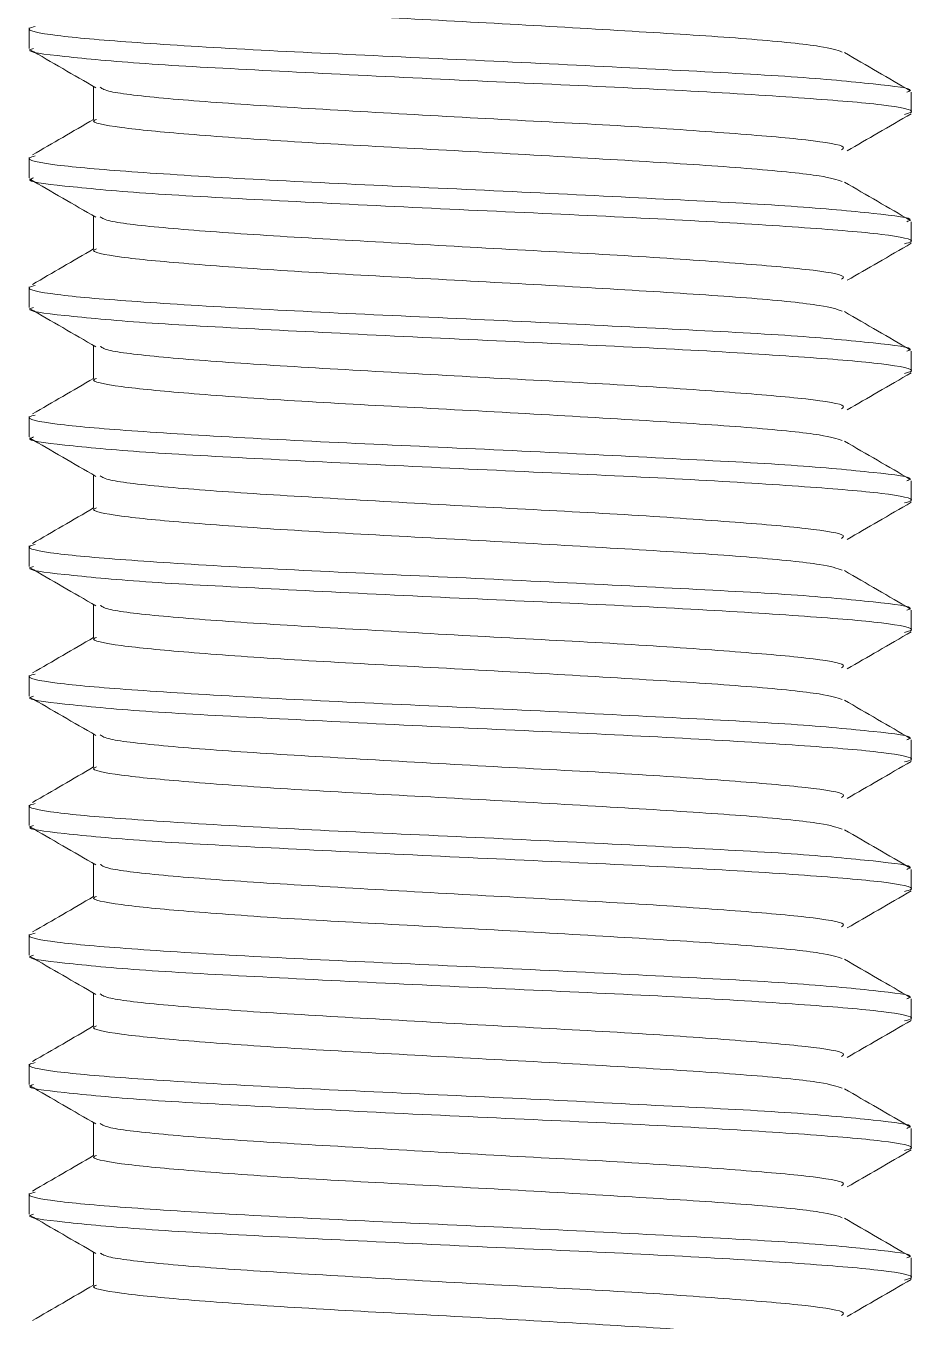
# Model space of a CAD drawing. Extents: x -976302 to -776254, y 5665 to 231437.
# Drawn here: x -803471.1 to -803410.3, y 87462.8 to 87551.6 of the extents above; entities that cross this region are included whole.
import ezdxf

# ---------------------------------------------------------------- set-up
doc = ezdxf.new("R2010")
doc.units = 0
doc.header["$LTSCALE"] = 1000
doc.header["$MEASUREMENT"] = 0
doc.layers.add('暖通', color=7, linetype='Continuous')

# ---------------------------------------------------------------- blocks, each defined once
blk = doc.blocks.new('*U17')
at = {"color": 7, "linetype": 'Continuous', "lineweight": 15}
for p, q in [((-22012.724, -7563.848), (-22012.724, -7563.024)), ((-22048.022, -7565.6), (-22048.022, -7566.422)), ((-22015.305, -7566.686), (-22015.305, -7565.373)), ((-22012.724, -7569.033), (-22012.724, -7568.21)), ((-22048.022, -7570.786), (-22048.022, -7571.608)), ((-22015.305, -7571.872), (-22015.305, -7570.559)), ((-22012.724, -7574.219), (-22012.724, -7573.396)), ((-22048.022, -7575.972), (-22048.022, -7576.794)), ((-22015.305, -7577.058), (-22015.305, -7575.745)), ((-22012.724, -7579.405), (-22012.724, -7578.582)), ((-22048.022, -7581.158), (-22048.022, -7581.98)), ((-22015.305, -7582.244), (-22015.305, -7580.931)), ((-22012.724, -7584.591), (-22012.724, -7583.768)), ((-22048.022, -7586.344), (-22048.022, -7587.166)), ((-22015.305, -7587.43), (-22015.305, -7586.117)), ((-22012.724, -7589.777), (-22012.724, -7588.954)), ((-22048.022, -7591.53), (-22048.022, -7592.352)), ((-22015.305, -7592.616), (-22015.305, -7591.303)), ((-22012.724, -7594.963), (-22012.724, -7594.14)), ((-22048.022, -7596.716), (-22048.022, -7597.538)), ((-22015.305, -7597.802), (-22015.305, -7596.489)), ((-22012.724, -7600.149), (-22012.724, -7599.326)), ((-22048.022, -7601.902), (-22048.022, -7602.724)), ((-22015.305, -7602.988), (-22015.305, -7601.675)), ((-22012.724, -7605.335), (-22012.724, -7604.512)), ((-22048.022, -7607.087), (-22048.022, -7607.91)), ((-22015.305, -7608.174), (-22015.305, -7606.861)), ((-22012.724, -7610.521), (-22012.724, -7609.698)), ((-22048.022, -7612.273), (-22048.022, -7613.096)), ((-22015.305, -7613.36), (-22015.305, -7612.046))]:
    blk.add_line(p, q, dxfattribs=at)
for points, knots in [([(-22015.417, -7561.501), (-22015.382, -7561.514), (-22015.116, -7561.615), (-22016.254, -7561.838), (-22018.879, -7562.088), (-22022.937, -7562.386), (-22027.8, -7562.649), (-22032.966, -7562.927), (-22037.849, -7563.215), (-22041.835, -7563.474), (-22044.573, -7563.756), (-22045.045, -7563.917), (-22045.262, -7563.99)], [0, 0, 0, 0, 0.016846, 0.1280213, 0.2392296, 0.3502223, 0.4613488, 0.5725715, 0.6837103, 0.7948399, 0.9062754, 1, 1, 1, 1]), ([(-22047.842, -7565.6), (-22047.901, -7565.577), (-22048.207, -7565.457), (-22046.695, -7565.278), (-22043.493, -7564.969), (-22038.61, -7564.72), (-22032.86, -7564.423), (-22026.816, -7564.153), (-22021.191, -7563.884), (-22016.549, -7563.59), (-22013.611, -7563.34), (-22012.458, -7563.102), (-22012.88, -7562.991), (-22012.971, -7562.967)], [0, 0, 0, 0, 0.025159, 0.130433, 0.235235, 0.340569, 0.445675, 0.550666, 0.65549, 0.76083, 0.865921, 0.97091, 1, 1, 1, 1]), ([(-22012.904, -7563.848), (-22012.849, -7563.867), (-22012.517, -7563.983), (-22013.967, -7564.159), (-22017.109, -7564.465), (-22021.935, -7564.717), (-22027.656, -7565.011), (-22033.706, -7565.285), (-22039.364, -7565.548), (-22044.034, -7565.847), (-22047.071, -7566.095), (-22048.32, -7566.339), (-22047.867, -7566.456), (-22047.752, -7566.486)], [0, 0, 0, 0, 0.020956, 0.125784, 0.230725, 0.335458, 0.440362, 0.545066, 0.649956, 0.754581, 0.859545, 0.96439, 1, 1, 1, 1]), ([(-22045.351, -7564.013), (-22045.793, -7564.269), (-22046.675, -7564.781), (-22047.558, -7565.294), (-22047.999, -7565.55)], [0, 0, 0, 0, 0.500034, 1, 1, 1, 1]), ([(-22015.395, -7565.422), (-22014.953, -7565.166), (-22014.071, -7564.655), (-22013.188, -7564.143), (-22012.747, -7563.887)], [0, 0, 0, 0, 0.500014, 1, 1, 1, 1]), ([(-22045.239, -7567.905), (-22045.29, -7567.868), (-22045.467, -7567.742), (-22043.999, -7567.502), (-22040.969, -7567.251), (-22036.665, -7566.947), (-22031.666, -7566.697), (-22026.523, -7566.402), (-22021.794, -7566.13), (-22018.101, -7565.858), (-22015.87, -7565.604), (-22015.657, -7565.46), (-22015.574, -7565.404)], [0, 0, 0, 0, 0.0446047, 0.1549405, 0.2658458, 0.3761896, 0.4869812, 0.5976326, 0.7082599, 0.819146, 0.9295768, 1, 1, 1, 1]), ([(-22048.022, -7566.463), (-22047.58, -7566.719), (-22046.728, -7567.214), (-22045.875, -7567.708), (-22045.463, -7567.946)], [0, 0, 0, 0, 0.517668, 1, 1, 1, 1]), ([(-22015.417, -7566.686), (-22015.382, -7566.7), (-22015.116, -7566.801), (-22016.254, -7567.024), (-22018.879, -7567.274), (-22022.937, -7567.572), (-22027.8, -7567.835), (-22032.966, -7568.113), (-22037.849, -7568.401), (-22041.835, -7568.66), (-22044.573, -7568.942), (-22045.045, -7569.103), (-22045.262, -7569.176)], [0, 0, 0, 0, 0.016846, 0.1280213, 0.2392296, 0.3502223, 0.4613488, 0.5725715, 0.6837103, 0.7948399, 0.9062754, 1, 1, 1, 1]), ([(-22012.859, -7568.108), (-22013.263, -7567.875), (-22014.08, -7567.405), (-22014.894, -7566.928), (-22015.305, -7566.686)], [0, 0, 0, 0, 0.494618, 1, 1, 1, 1]), ([(-22047.842, -7570.786), (-22047.901, -7570.763), (-22048.207, -7570.643), (-22046.695, -7570.464), (-22043.493, -7570.155), (-22038.61, -7569.906), (-22032.86, -7569.609), (-22026.816, -7569.339), (-22021.191, -7569.07), (-22016.549, -7568.776), (-22013.611, -7568.526), (-22012.458, -7568.288), (-22012.88, -7568.177), (-22012.971, -7568.153)], [0, 0, 0, 0, 0.025159, 0.130433, 0.235235, 0.340569, 0.445675, 0.550666, 0.65549, 0.76083, 0.865921, 0.97091, 1, 1, 1, 1]), ([(-22012.904, -7569.033), (-22012.849, -7569.053), (-22012.517, -7569.169), (-22013.967, -7569.344), (-22017.109, -7569.651), (-22021.935, -7569.903), (-22027.656, -7570.197), (-22033.706, -7570.471), (-22039.364, -7570.734), (-22044.034, -7571.033), (-22047.071, -7571.281), (-22048.32, -7571.525), (-22047.867, -7571.642), (-22047.752, -7571.672)], [0, 0, 0, 0, 0.020956, 0.125784, 0.230725, 0.335458, 0.440362, 0.545066, 0.649956, 0.754581, 0.859545, 0.96439, 1, 1, 1, 1]), ([(-22045.351, -7569.199), (-22045.793, -7569.455), (-22046.675, -7569.967), (-22047.558, -7570.479), (-22047.999, -7570.736)], [0, 0, 0, 0, 0.500034, 1, 1, 1, 1]), ([(-22015.395, -7570.608), (-22014.953, -7570.352), (-22014.071, -7569.841), (-22013.188, -7569.329), (-22012.747, -7569.073)], [0, 0, 0, 0, 0.500014, 1, 1, 1, 1]), ([(-22045.239, -7573.091), (-22045.29, -7573.054), (-22045.467, -7572.928), (-22043.999, -7572.688), (-22040.969, -7572.437), (-22036.665, -7572.133), (-22031.666, -7571.883), (-22026.523, -7571.588), (-22021.794, -7571.316), (-22018.101, -7571.044), (-22015.87, -7570.79), (-22015.657, -7570.646), (-22015.574, -7570.59)], [0, 0, 0, 0, 0.0446047, 0.1549405, 0.2658458, 0.3761896, 0.4869812, 0.5976326, 0.7082599, 0.819146, 0.9295768, 1, 1, 1, 1]), ([(-22048.022, -7571.649), (-22047.58, -7571.905), (-22046.728, -7572.4), (-22045.875, -7572.894), (-22045.463, -7573.132)], [0, 0, 0, 0, 0.517668, 1, 1, 1, 1]), ([(-22015.417, -7571.872), (-22015.382, -7571.886), (-22015.116, -7571.987), (-22016.254, -7572.21), (-22018.879, -7572.46), (-22022.937, -7572.758), (-22027.8, -7573.021), (-22032.966, -7573.299), (-22037.849, -7573.587), (-22041.835, -7573.846), (-22044.573, -7574.128), (-22045.045, -7574.289), (-22045.262, -7574.362)], [0, 0, 0, 0, 0.016846, 0.1280213, 0.2392296, 0.3502223, 0.4613488, 0.5725715, 0.6837103, 0.7948399, 0.9062754, 1, 1, 1, 1]), ([(-22012.859, -7573.294), (-22013.263, -7573.061), (-22014.08, -7572.591), (-22014.894, -7572.114), (-22015.305, -7571.872)], [0, 0, 0, 0, 0.494618, 1, 1, 1, 1]), ([(-22047.842, -7575.972), (-22047.901, -7575.949), (-22048.207, -7575.829), (-22046.695, -7575.65), (-22043.493, -7575.341), (-22038.61, -7575.092), (-22032.86, -7574.795), (-22026.816, -7574.525), (-22021.191, -7574.256), (-22016.549, -7573.962), (-22013.611, -7573.712), (-22012.458, -7573.474), (-22012.88, -7573.363), (-22012.971, -7573.339)], [0, 0, 0, 0, 0.025159, 0.130433, 0.235235, 0.340569, 0.445675, 0.550666, 0.65549, 0.76083, 0.865921, 0.97091, 1, 1, 1, 1]), ([(-22012.904, -7574.219), (-22012.849, -7574.239), (-22012.517, -7574.355), (-22013.967, -7574.53), (-22017.109, -7574.837), (-22021.935, -7575.089), (-22027.656, -7575.382), (-22033.706, -7575.657), (-22039.364, -7575.92), (-22044.034, -7576.219), (-22047.071, -7576.467), (-22048.32, -7576.711), (-22047.867, -7576.828), (-22047.752, -7576.858)], [0, 0, 0, 0, 0.020956, 0.125784, 0.230725, 0.335458, 0.440362, 0.545066, 0.649956, 0.754581, 0.859545, 0.96439, 1, 1, 1, 1]), ([(-22045.351, -7574.385), (-22045.793, -7574.641), (-22046.675, -7575.153), (-22047.558, -7575.665), (-22047.999, -7575.922)], [0, 0, 0, 0, 0.500034, 1, 1, 1, 1]), ([(-22015.395, -7575.794), (-22014.953, -7575.538), (-22014.071, -7575.027), (-22013.188, -7574.515), (-22012.747, -7574.259)], [0, 0, 0, 0, 0.500014, 1, 1, 1, 1]), ([(-22045.239, -7578.277), (-22045.29, -7578.24), (-22045.467, -7578.114), (-22043.999, -7577.874), (-22040.969, -7577.623), (-22036.665, -7577.319), (-22031.666, -7577.069), (-22026.523, -7576.774), (-22021.794, -7576.502), (-22018.101, -7576.23), (-22015.87, -7575.976), (-22015.657, -7575.832), (-22015.574, -7575.776)], [0, 0, 0, 0, 0.0446047, 0.1549405, 0.2658458, 0.3761896, 0.4869812, 0.5976326, 0.7082599, 0.819146, 0.9295768, 1, 1, 1, 1]), ([(-22048.022, -7576.835), (-22047.58, -7577.091), (-22046.728, -7577.586), (-22045.875, -7578.08), (-22045.463, -7578.318)], [0, 0, 0, 0, 0.517668, 1, 1, 1, 1]), ([(-22015.417, -7577.058), (-22015.382, -7577.072), (-22015.116, -7577.173), (-22016.254, -7577.396), (-22018.879, -7577.646), (-22022.937, -7577.944), (-22027.8, -7578.207), (-22032.966, -7578.485), (-22037.849, -7578.773), (-22041.835, -7579.032), (-22044.573, -7579.314), (-22045.045, -7579.475), (-22045.262, -7579.548)], [0, 0, 0, 0, 0.016846, 0.1280213, 0.2392296, 0.3502223, 0.4613488, 0.5725715, 0.6837103, 0.7948399, 0.9062754, 1, 1, 1, 1]), ([(-22012.859, -7578.48), (-22013.263, -7578.247), (-22014.08, -7577.777), (-22014.894, -7577.3), (-22015.305, -7577.058)], [0, 0, 0, 0, 0.494618, 1, 1, 1, 1]), ([(-22047.842, -7581.158), (-22047.901, -7581.135), (-22048.207, -7581.015), (-22046.695, -7580.836), (-22043.493, -7580.527), (-22038.61, -7580.278), (-22032.86, -7579.981), (-22026.816, -7579.711), (-22021.191, -7579.442), (-22016.549, -7579.148), (-22013.611, -7578.898), (-22012.458, -7578.66), (-22012.88, -7578.549), (-22012.971, -7578.525)], [0, 0, 0, 0, 0.025159, 0.130433, 0.235235, 0.340569, 0.445675, 0.550666, 0.65549, 0.76083, 0.865921, 0.97091, 1, 1, 1, 1]), ([(-22012.904, -7579.405), (-22012.849, -7579.425), (-22012.517, -7579.54), (-22013.967, -7579.716), (-22017.109, -7580.023), (-22021.935, -7580.275), (-22027.656, -7580.568), (-22033.706, -7580.843), (-22039.364, -7581.106), (-22044.034, -7581.405), (-22047.071, -7581.653), (-22048.32, -7581.897), (-22047.867, -7582.014), (-22047.752, -7582.044)], [0, 0, 0, 0, 0.020956, 0.125784, 0.230725, 0.335458, 0.440362, 0.545066, 0.649956, 0.754581, 0.859545, 0.96439, 1, 1, 1, 1]), ([(-22045.351, -7579.571), (-22045.793, -7579.827), (-22046.675, -7580.339), (-22047.558, -7580.851), (-22047.999, -7581.107)], [0, 0, 0, 0, 0.500034, 1, 1, 1, 1]), ([(-22015.395, -7580.98), (-22014.953, -7580.724), (-22014.071, -7580.213), (-22013.188, -7579.701), (-22012.747, -7579.445)], [0, 0, 0, 0, 0.500014, 1, 1, 1, 1]), ([(-22045.239, -7583.463), (-22045.29, -7583.426), (-22045.467, -7583.3), (-22043.999, -7583.06), (-22040.969, -7582.809), (-22036.665, -7582.505), (-22031.666, -7582.255), (-22026.523, -7581.96), (-22021.794, -7581.688), (-22018.101, -7581.416), (-22015.87, -7581.162), (-22015.657, -7581.018), (-22015.574, -7580.962)], [0, 0, 0, 0, 0.0446047, 0.1549405, 0.2658458, 0.3761896, 0.4869812, 0.5976326, 0.7082599, 0.819146, 0.9295768, 1, 1, 1, 1]), ([(-22048.022, -7582.021), (-22047.58, -7582.277), (-22046.728, -7582.772), (-22045.875, -7583.266), (-22045.463, -7583.504)], [0, 0, 0, 0, 0.517668, 1, 1, 1, 1]), ([(-22015.417, -7582.244), (-22015.382, -7582.258), (-22015.116, -7582.359), (-22016.254, -7582.582), (-22018.879, -7582.832), (-22022.937, -7583.13), (-22027.8, -7583.393), (-22032.966, -7583.671), (-22037.849, -7583.959), (-22041.835, -7584.218), (-22044.573, -7584.5), (-22045.045, -7584.66), (-22045.262, -7584.734)], [0, 0, 0, 0, 0.016846, 0.1280213, 0.2392296, 0.3502223, 0.4613488, 0.5725715, 0.6837103, 0.7948399, 0.9062754, 1, 1, 1, 1]), ([(-22012.859, -7583.666), (-22013.263, -7583.433), (-22014.08, -7582.963), (-22014.894, -7582.486), (-22015.305, -7582.244)], [0, 0, 0, 0, 0.494618, 1, 1, 1, 1]), ([(-22047.842, -7586.344), (-22047.901, -7586.321), (-22048.207, -7586.201), (-22046.695, -7586.022), (-22043.493, -7585.712), (-22038.61, -7585.464), (-22032.86, -7585.167), (-22026.816, -7584.897), (-22021.191, -7584.628), (-22016.549, -7584.334), (-22013.611, -7584.084), (-22012.458, -7583.846), (-22012.88, -7583.735), (-22012.971, -7583.711)], [0, 0, 0, 0, 0.025159, 0.130433, 0.235235, 0.340569, 0.445675, 0.550666, 0.65549, 0.76083, 0.865921, 0.97091, 1, 1, 1, 1]), ([(-22012.904, -7584.591), (-22012.849, -7584.611), (-22012.517, -7584.726), (-22013.967, -7584.902), (-22017.109, -7585.209), (-22021.935, -7585.461), (-22027.656, -7585.754), (-22033.706, -7586.029), (-22039.364, -7586.292), (-22044.034, -7586.591), (-22047.071, -7586.839), (-22048.32, -7587.083), (-22047.867, -7587.2), (-22047.752, -7587.229)], [0, 0, 0, 0, 0.020956, 0.125784, 0.230725, 0.335458, 0.440362, 0.545066, 0.649956, 0.754581, 0.859545, 0.96439, 1, 1, 1, 1]), ([(-22045.351, -7584.757), (-22045.793, -7585.013), (-22046.675, -7585.525), (-22047.558, -7586.037), (-22047.999, -7586.293)], [0, 0, 0, 0, 0.500034, 1, 1, 1, 1]), ([(-22015.395, -7586.166), (-22014.953, -7585.91), (-22014.071, -7585.399), (-22013.188, -7584.887), (-22012.747, -7584.631)], [0, 0, 0, 0, 0.500014, 1, 1, 1, 1]), ([(-22045.239, -7588.649), (-22045.29, -7588.612), (-22045.467, -7588.486), (-22043.999, -7588.246), (-22040.969, -7587.995), (-22036.665, -7587.691), (-22031.666, -7587.441), (-22026.523, -7587.146), (-22021.794, -7586.874), (-22018.101, -7586.602), (-22015.87, -7586.348), (-22015.657, -7586.204), (-22015.574, -7586.148)], [0, 0, 0, 0, 0.0446047, 0.1549405, 0.2658458, 0.3761896, 0.4869812, 0.5976326, 0.7082599, 0.819146, 0.9295768, 1, 1, 1, 1]), ([(-22048.022, -7587.207), (-22047.58, -7587.463), (-22046.728, -7587.958), (-22045.875, -7588.452), (-22045.463, -7588.69)], [0, 0, 0, 0, 0.517668, 1, 1, 1, 1]), ([(-22015.417, -7587.43), (-22015.382, -7587.444), (-22015.116, -7587.545), (-22016.254, -7587.768), (-22018.879, -7588.018), (-22022.937, -7588.316), (-22027.8, -7588.579), (-22032.966, -7588.857), (-22037.849, -7589.145), (-22041.835, -7589.404), (-22044.573, -7589.686), (-22045.045, -7589.846), (-22045.262, -7589.92)], [0, 0, 0, 0, 0.016846, 0.1280213, 0.2392296, 0.3502223, 0.4613488, 0.5725715, 0.6837103, 0.7948399, 0.9062754, 1, 1, 1, 1]), ([(-22012.859, -7588.852), (-22013.263, -7588.619), (-22014.08, -7588.149), (-22014.894, -7587.672), (-22015.305, -7587.43)], [0, 0, 0, 0, 0.494618, 1, 1, 1, 1]), ([(-22047.842, -7591.53), (-22047.901, -7591.506), (-22048.207, -7591.387), (-22046.695, -7591.208), (-22043.493, -7590.898), (-22038.61, -7590.65), (-22032.86, -7590.353), (-22026.816, -7590.083), (-22021.191, -7589.814), (-22016.549, -7589.52), (-22013.611, -7589.27), (-22012.458, -7589.032), (-22012.88, -7588.921), (-22012.971, -7588.896)], [0, 0, 0, 0, 0.025159, 0.130433, 0.235235, 0.340569, 0.445675, 0.550666, 0.65549, 0.76083, 0.865921, 0.97091, 1, 1, 1, 1]), ([(-22012.904, -7589.777), (-22012.849, -7589.797), (-22012.517, -7589.912), (-22013.967, -7590.088), (-22017.109, -7590.395), (-22021.935, -7590.647), (-22027.656, -7590.94), (-22033.706, -7591.215), (-22039.364, -7591.478), (-22044.034, -7591.777), (-22047.071, -7592.025), (-22048.32, -7592.269), (-22047.867, -7592.386), (-22047.752, -7592.415)], [0, 0, 0, 0, 0.020956, 0.125784, 0.230725, 0.335458, 0.440362, 0.545066, 0.649956, 0.754581, 0.859545, 0.96439, 1, 1, 1, 1]), ([(-22045.351, -7589.943), (-22045.793, -7590.199), (-22046.675, -7590.711), (-22047.558, -7591.223), (-22047.999, -7591.479)], [0, 0, 0, 0, 0.500034, 1, 1, 1, 1]), ([(-22015.395, -7591.352), (-22014.953, -7591.096), (-22014.071, -7590.585), (-22013.188, -7590.073), (-22012.747, -7589.817)], [0, 0, 0, 0, 0.500014, 1, 1, 1, 1]), ([(-22045.239, -7593.835), (-22045.29, -7593.798), (-22045.467, -7593.672), (-22043.999, -7593.432), (-22040.969, -7593.181), (-22036.665, -7592.877), (-22031.666, -7592.627), (-22026.523, -7592.332), (-22021.794, -7592.06), (-22018.101, -7591.788), (-22015.87, -7591.534), (-22015.657, -7591.39), (-22015.574, -7591.334)], [0, 0, 0, 0, 0.0446047, 0.1549405, 0.2658458, 0.3761896, 0.4869812, 0.5976326, 0.7082599, 0.819146, 0.9295768, 1, 1, 1, 1]), ([(-22048.022, -7592.392), (-22047.58, -7592.649), (-22046.728, -7593.144), (-22045.875, -7593.638), (-22045.463, -7593.876)], [0, 0, 0, 0, 0.517668, 1, 1, 1, 1]), ([(-22015.417, -7592.616), (-22015.382, -7592.63), (-22015.116, -7592.731), (-22016.254, -7592.954), (-22018.879, -7593.204), (-22022.937, -7593.502), (-22027.8, -7593.765), (-22032.966, -7594.043), (-22037.849, -7594.331), (-22041.835, -7594.59), (-22044.573, -7594.871), (-22045.045, -7595.032), (-22045.262, -7595.106)], [0, 0, 0, 0, 0.016846, 0.1280213, 0.2392296, 0.3502223, 0.4613488, 0.5725715, 0.6837103, 0.7948399, 0.9062754, 1, 1, 1, 1]), ([(-22012.859, -7594.038), (-22013.263, -7593.805), (-22014.08, -7593.335), (-22014.894, -7592.857), (-22015.305, -7592.616)], [0, 0, 0, 0, 0.494618, 1, 1, 1, 1]), ([(-22047.842, -7596.716), (-22047.901, -7596.692), (-22048.207, -7596.573), (-22046.695, -7596.394), (-22043.493, -7596.084), (-22038.61, -7595.836), (-22032.86, -7595.539), (-22026.816, -7595.269), (-22021.191, -7595), (-22016.549, -7594.706), (-22013.611, -7594.456), (-22012.458, -7594.218), (-22012.88, -7594.107), (-22012.971, -7594.082)], [0, 0, 0, 0, 0.025159, 0.130433, 0.235235, 0.340569, 0.445675, 0.550666, 0.65549, 0.76083, 0.865921, 0.97091, 1, 1, 1, 1]), ([(-22012.904, -7594.963), (-22012.849, -7594.983), (-22012.517, -7595.098), (-22013.967, -7595.274), (-22017.109, -7595.581), (-22021.935, -7595.833), (-22027.656, -7596.126), (-22033.706, -7596.401), (-22039.364, -7596.664), (-22044.034, -7596.963), (-22047.071, -7597.211), (-22048.32, -7597.455), (-22047.867, -7597.572), (-22047.752, -7597.601)], [0, 0, 0, 0, 0.020956, 0.125784, 0.230725, 0.335458, 0.440362, 0.545066, 0.649956, 0.754581, 0.859545, 0.96439, 1, 1, 1, 1]), ([(-22045.351, -7595.129), (-22045.793, -7595.385), (-22046.675, -7595.897), (-22047.558, -7596.409), (-22047.999, -7596.665)], [0, 0, 0, 0, 0.500034, 1, 1, 1, 1]), ([(-22015.395, -7596.538), (-22014.953, -7596.282), (-22014.071, -7595.771), (-22013.188, -7595.259), (-22012.747, -7595.003)], [0, 0, 0, 0, 0.500014, 1, 1, 1, 1]), ([(-22045.239, -7599.021), (-22045.29, -7598.984), (-22045.467, -7598.857), (-22043.999, -7598.618), (-22040.969, -7598.367), (-22036.665, -7598.063), (-22031.666, -7597.813), (-22026.523, -7597.518), (-22021.794, -7597.246), (-22018.101, -7596.974), (-22015.87, -7596.72), (-22015.657, -7596.576), (-22015.574, -7596.52)], [0, 0, 0, 0, 0.0446047, 0.1549405, 0.2658458, 0.3761896, 0.4869812, 0.5976326, 0.7082599, 0.819146, 0.9295768, 1, 1, 1, 1]), ([(-22048.022, -7597.578), (-22047.58, -7597.835), (-22046.728, -7598.33), (-22045.875, -7598.824), (-22045.463, -7599.062)], [0, 0, 0, 0, 0.517668, 1, 1, 1, 1]), ([(-22015.417, -7597.802), (-22015.382, -7597.816), (-22015.116, -7597.917), (-22016.254, -7598.14), (-22018.879, -7598.39), (-22022.937, -7598.688), (-22027.8, -7598.951), (-22032.966, -7599.229), (-22037.849, -7599.517), (-22041.835, -7599.776), (-22044.573, -7600.057), (-22045.045, -7600.218), (-22045.262, -7600.292)], [0, 0, 0, 0, 0.016846, 0.1280213, 0.2392296, 0.3502223, 0.4613488, 0.5725715, 0.6837103, 0.7948399, 0.9062754, 1, 1, 1, 1]), ([(-22012.859, -7599.224), (-22013.263, -7598.991), (-22014.08, -7598.521), (-22014.894, -7598.043), (-22015.305, -7597.802)], [0, 0, 0, 0, 0.494618, 1, 1, 1, 1]), ([(-22047.842, -7601.902), (-22047.901, -7601.878), (-22048.207, -7601.759), (-22046.695, -7601.58), (-22043.493, -7601.27), (-22038.61, -7601.022), (-22032.86, -7600.725), (-22026.816, -7600.455), (-22021.191, -7600.186), (-22016.549, -7599.892), (-22013.611, -7599.642), (-22012.458, -7599.404), (-22012.88, -7599.293), (-22012.971, -7599.268)], [0, 0, 0, 0, 0.025159, 0.130433, 0.235235, 0.340569, 0.445675, 0.550666, 0.65549, 0.76083, 0.865921, 0.97091, 1, 1, 1, 1]), ([(-22012.904, -7600.149), (-22012.849, -7600.169), (-22012.517, -7600.284), (-22013.967, -7600.46), (-22017.109, -7600.767), (-22021.935, -7601.019), (-22027.656, -7601.312), (-22033.706, -7601.587), (-22039.364, -7601.85), (-22044.034, -7602.149), (-22047.071, -7602.397), (-22048.32, -7602.641), (-22047.867, -7602.758), (-22047.752, -7602.787)], [0, 0, 0, 0, 0.020956, 0.125784, 0.230725, 0.335458, 0.440362, 0.545066, 0.649956, 0.754581, 0.859545, 0.96439, 1, 1, 1, 1]), ([(-22045.351, -7600.315), (-22045.793, -7600.571), (-22046.675, -7601.083), (-22047.558, -7601.595), (-22047.999, -7601.851)], [0, 0, 0, 0, 0.500034, 1, 1, 1, 1]), ([(-22015.395, -7601.724), (-22014.953, -7601.468), (-22014.071, -7600.957), (-22013.188, -7600.445), (-22012.747, -7600.189)], [0, 0, 0, 0, 0.500014, 1, 1, 1, 1]), ([(-22045.239, -7604.207), (-22045.29, -7604.17), (-22045.467, -7604.043), (-22043.999, -7603.804), (-22040.969, -7603.553), (-22036.665, -7603.249), (-22031.666, -7602.999), (-22026.523, -7602.704), (-22021.794, -7602.432), (-22018.101, -7602.16), (-22015.87, -7601.906), (-22015.657, -7601.762), (-22015.574, -7601.706)], [0, 0, 0, 0, 0.0446047, 0.1549405, 0.2658458, 0.3761896, 0.4869812, 0.5976326, 0.7082599, 0.819146, 0.9295768, 1, 1, 1, 1]), ([(-22048.022, -7602.764), (-22047.58, -7603.021), (-22046.728, -7603.516), (-22045.875, -7604.01), (-22045.463, -7604.248)], [0, 0, 0, 0, 0.517668, 1, 1, 1, 1]), ([(-22015.417, -7602.988), (-22015.382, -7603.001), (-22015.116, -7603.103), (-22016.254, -7603.326), (-22018.879, -7603.576), (-22022.937, -7603.874), (-22027.8, -7604.137), (-22032.966, -7604.415), (-22037.849, -7604.703), (-22041.835, -7604.962), (-22044.573, -7605.243), (-22045.045, -7605.404), (-22045.262, -7605.478)], [0, 0, 0, 0, 0.016846, 0.1280213, 0.2392296, 0.3502223, 0.4613488, 0.5725715, 0.6837103, 0.7948399, 0.9062754, 1, 1, 1, 1]), ([(-22012.859, -7604.41), (-22013.263, -7604.177), (-22014.08, -7603.707), (-22014.894, -7603.229), (-22015.305, -7602.988)], [0, 0, 0, 0, 0.494618, 1, 1, 1, 1]), ([(-22047.842, -7607.087), (-22047.901, -7607.064), (-22048.207, -7606.945), (-22046.695, -7606.766), (-22043.493, -7606.456), (-22038.61, -7606.208), (-22032.86, -7605.911), (-22026.816, -7605.641), (-22021.191, -7605.372), (-22016.549, -7605.078), (-22013.611, -7604.828), (-22012.458, -7604.59), (-22012.88, -7604.478), (-22012.971, -7604.454)], [0, 0, 0, 0, 0.025159, 0.130433, 0.235235, 0.340569, 0.445675, 0.550666, 0.65549, 0.76083, 0.865921, 0.97091, 1, 1, 1, 1]), ([(-22012.904, -7605.335), (-22012.849, -7605.354), (-22012.517, -7605.47), (-22013.967, -7605.646), (-22017.109, -7605.953), (-22021.935, -7606.205), (-22027.656, -7606.498), (-22033.706, -7606.773), (-22039.364, -7607.036), (-22044.034, -7607.335), (-22047.071, -7607.583), (-22048.32, -7607.827), (-22047.867, -7607.944), (-22047.752, -7607.973)], [0, 0, 0, 0, 0.020956, 0.125784, 0.230725, 0.335458, 0.440362, 0.545066, 0.649956, 0.754581, 0.859545, 0.96439, 1, 1, 1, 1]), ([(-22045.351, -7605.501), (-22045.793, -7605.757), (-22046.675, -7606.269), (-22047.558, -7606.781), (-22047.999, -7607.037)], [0, 0, 0, 0, 0.500034, 1, 1, 1, 1]), ([(-22015.395, -7606.91), (-22014.953, -7606.654), (-22014.071, -7606.142), (-22013.188, -7605.631), (-22012.747, -7605.375)], [0, 0, 0, 0, 0.500014, 1, 1, 1, 1]), ([(-22045.239, -7609.392), (-22045.29, -7609.356), (-22045.467, -7609.229), (-22043.999, -7608.99), (-22040.969, -7608.739), (-22036.665, -7608.435), (-22031.666, -7608.185), (-22026.523, -7607.889), (-22021.794, -7607.618), (-22018.101, -7607.346), (-22015.87, -7607.092), (-22015.657, -7606.948), (-22015.574, -7606.892)], [0, 0, 0, 0, 0.0446047, 0.1549405, 0.2658458, 0.3761896, 0.4869812, 0.5976326, 0.7082599, 0.819146, 0.9295768, 1, 1, 1, 1]), ([(-22048.022, -7607.95), (-22047.58, -7608.207), (-22046.728, -7608.702), (-22045.875, -7609.196), (-22045.463, -7609.434)], [0, 0, 0, 0, 0.517668, 1, 1, 1, 1]), ([(-22015.417, -7608.174), (-22015.382, -7608.187), (-22015.116, -7608.289), (-22016.254, -7608.512), (-22018.879, -7608.762), (-22022.937, -7609.06), (-22027.8, -7609.323), (-22032.966, -7609.601), (-22037.849, -7609.889), (-22041.835, -7610.148), (-22044.573, -7610.429), (-22045.045, -7610.59), (-22045.262, -7610.664)], [0, 0, 0, 0, 0.016846, 0.1280213, 0.2392296, 0.3502223, 0.4613488, 0.5725715, 0.6837103, 0.7948399, 0.9062754, 1, 1, 1, 1]), ([(-22012.859, -7609.596), (-22013.263, -7609.363), (-22014.08, -7608.893), (-22014.894, -7608.415), (-22015.305, -7608.174)], [0, 0, 0, 0, 0.494618, 1, 1, 1, 1]), ([(-22047.842, -7612.273), (-22047.901, -7612.25), (-22048.207, -7612.131), (-22046.695, -7611.952), (-22043.493, -7611.642), (-22038.61, -7611.394), (-22032.86, -7611.097), (-22026.816, -7610.827), (-22021.191, -7610.558), (-22016.549, -7610.264), (-22013.611, -7610.014), (-22012.458, -7609.776), (-22012.88, -7609.664), (-22012.971, -7609.64)], [0, 0, 0, 0, 0.025159, 0.130433, 0.235235, 0.340569, 0.445675, 0.550666, 0.65549, 0.76083, 0.865921, 0.97091, 1, 1, 1, 1]), ([(-22012.904, -7610.521), (-22012.849, -7610.54), (-22012.517, -7610.656), (-22013.967, -7610.832), (-22017.109, -7611.139), (-22021.935, -7611.391), (-22027.656, -7611.684), (-22033.706, -7611.959), (-22039.364, -7612.222), (-22044.034, -7612.521), (-22047.071, -7612.769), (-22048.32, -7613.013), (-22047.867, -7613.13), (-22047.752, -7613.159)], [0, 0, 0, 0, 0.020956, 0.125784, 0.230725, 0.335458, 0.440362, 0.545066, 0.649956, 0.754581, 0.859545, 0.96439, 1, 1, 1, 1]), ([(-22045.351, -7610.687), (-22045.793, -7610.943), (-22046.675, -7611.455), (-22047.558, -7611.967), (-22047.999, -7612.223)], [0, 0, 0, 0, 0.500034, 1, 1, 1, 1]), ([(-22015.395, -7612.096), (-22014.953, -7611.84), (-22014.071, -7611.328), (-22013.188, -7610.817), (-22012.747, -7610.561)], [0, 0, 0, 0, 0.500014, 1, 1, 1, 1]), ([(-22045.239, -7614.578), (-22045.29, -7614.542), (-22045.467, -7614.415), (-22043.999, -7614.176), (-22040.969, -7613.925), (-22036.665, -7613.621), (-22031.666, -7613.371), (-22026.523, -7613.075), (-22021.794, -7612.804), (-22018.101, -7612.532), (-22015.87, -7612.278), (-22015.657, -7612.134), (-22015.574, -7612.078)], [0, 0, 0, 0, 0.0446047, 0.1549405, 0.2658458, 0.3761896, 0.4869812, 0.5976326, 0.7082599, 0.819146, 0.9295768, 1, 1, 1, 1]), ([(-22048.022, -7613.136), (-22047.58, -7613.393), (-22046.728, -7613.887), (-22045.875, -7614.382), (-22045.463, -7614.62)], [0, 0, 0, 0, 0.517668, 1, 1, 1, 1]), ([(-22015.417, -7613.36), (-22015.382, -7613.373), (-22015.116, -7613.475), (-22016.254, -7613.698), (-22018.879, -7613.948), (-22022.937, -7614.246), (-22027.8, -7614.509), (-22032.966, -7614.787), (-22037.849, -7615.075), (-22041.835, -7615.334), (-22044.573, -7615.615), (-22045.045, -7615.776), (-22045.262, -7615.85)], [0, 0, 0, 0, 0.016846, 0.1280213, 0.2392296, 0.3502223, 0.4613488, 0.5725715, 0.6837103, 0.7948399, 0.9062754, 1, 1, 1, 1]), ([(-22012.859, -7614.782), (-22013.263, -7614.549), (-22014.08, -7614.079), (-22014.894, -7613.601), (-22015.305, -7613.36)], [0, 0, 0, 0, 0.494618, 1, 1, 1, 1])]:
    blk.add_open_spline(points, degree=3, knots=knots, dxfattribs=at)

msp = doc.modelspace()

# ---------------------------------------------------------------- block references
at = {"layer": '暖通', "color": 7, "xscale": -1.710819728672504, "yscale": 1.710819727741182, "zscale": 1.710819728133121}
msp.add_blockref('*U17', (-841130.692, 100490.405), dxfattribs=at)
msp.add_blockref('*U17', (-841130.692, 100490.405), dxfattribs=at)

doc.saveas('drawing.dxf')
